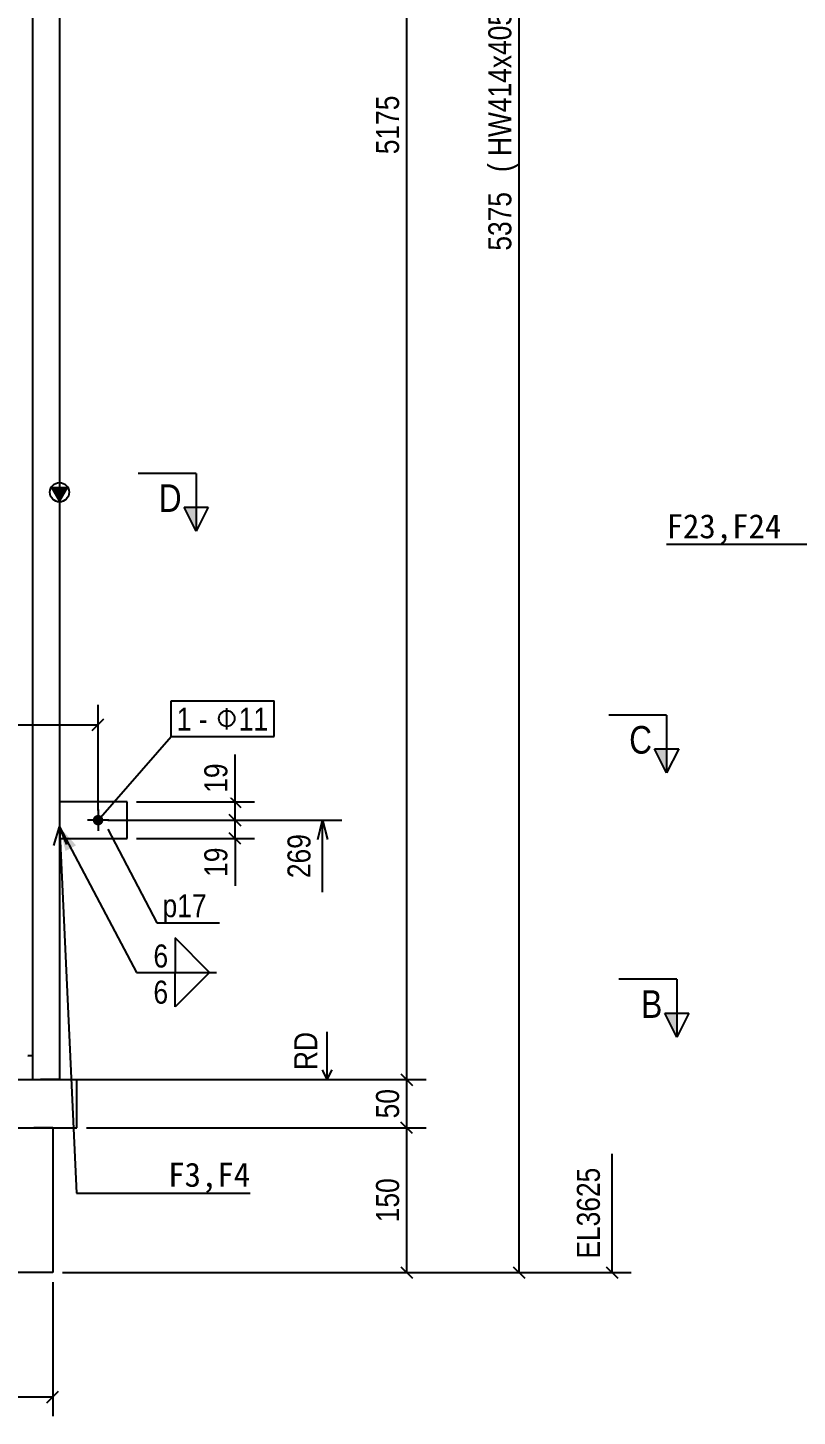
# Model space of a CAD drawing. Header units: millimetres. Extents: x -258 to 337, y -124 to 296.
# Drawn here: x 17.4 to 97.2, y -29.9 to 114.1 of the extents above; entities that cross this region are included whole.
import ezdxf

# ---------------------------------------------------------------- set-up
doc = ezdxf.new("R2010")
doc.units = ezdxf.units.MM
doc.linetypes.add('DXK_LINE_DOT2', pattern=[3.9198, 1.9599, -1.9599])
doc.layers.add('WELD_LABELS', color=5, linetype='Continuous')
doc.styles.add('Arial Narrow', font='ARIALN.TTF', dxfattribs={"height": 0.2})

# ---------------------------------------------------------------- blocks, each defined once
blk = doc.blocks.new('Part-234524341-2387 - 2344')
at = {"color": 2, "linetype": 'Continuous'}
for p, q in [((-20, 0), (-20, -15)), ((20, 0), (20, -15)), ((-20, -15), (-1.25, -15)), ((20, -15), (1.25, -15))]:
    blk.add_line(p, q, dxfattribs=at)
at = {"color": 7, "linetype": 'DXK_LINE_DOT2'}
for p, q in [((20, 0), (-20, 0)), ((-1.25, -15), (1.25, -15))]:
    blk.add_line(p, q, dxfattribs=at)
blk = doc.blocks.new('Part-234524341-2375 - 2344')
at = {"color": 2, "linetype": 'Continuous'}
for p, q in [((-8, 5.3), (-9.4, 6.7)), ((-8, 5.3), (-9.4, 6.7)), ((-8, 5.3), (-6.7, 6.6)), ((-8, 5.3), (-6.7, 6.6)), ((8, 5.3), (6.6, 6.7)), ((8, 5.3), (6.6, 6.7)), ((8, 5.3), (9.3, 6.6)), ((8, 5.3), (9.3, 6.6)), ((-22.5, 5), (22.5, 5)), ((-22.5, 5), (-22.5, 0)), ((22.5, 0), (22.5, 5)), ((-22.5, 0), (22.5, 0))]:
    blk.add_line(p, q, dxfattribs=at)
blk = doc.blocks.new('Part-234524341-2385 - 2344')
at = {"linetype": 'Continuous'}
blk.add_hatch(color=2, dxfattribs=at).paths.add_polyline_path([(20.7, 65), (19.9, 66.4), (21.5, 66.4)])
at = {"color": 2, "linetype": 'Continuous'}
for p, q in [((17.9, 132.3), (17.9, 5)), ((20.7, 132.3), (20.7, 5)), ((20.7, 65), (19.9, 66.4)), ((19.9, 66.4), (21.5, 66.4)), ((21.5, 66.4), (20.7, 65)), ((17.41, 7.45), (17.9, 7.5))]:
    blk.add_line(p, q, dxfattribs=at)
at = {"color": 7, "linetype": 'DXK_LINE_DOT2'}
for p, q in [((17.9, 7.5), (17.41, 7.45)), ((20.7, 5), (17.9, 5))]:
    blk.add_line(p, q, dxfattribs=at)
at = {"color": 2, "linetype": 'Continuous'}
blk.add_circle((20.7, 65.9), 1, dxfattribs=at)
blk = doc.blocks.new('Part-234524341-2389 - 2344')
at = {"color": 2, "linetype": 'Continuous'}
for p, q in [((27.7, 33.8), (20.7, 33.8)), ((27.7, 30), (27.7, 33.8)), ((20.7, 30), (27.7, 30))]:
    blk.add_line(p, q, dxfattribs=at)
at = {"color": 7, "linetype": 'DXK_LINE_DOT2'}
blk.add_line((20.7, 33.8), (20.7, 30), dxfattribs=at)
blk = doc.blocks.new('Bolt-234524341-2440 - 2344')
at = {"linetype": 'Continuous'}
blk.add_hatch(color=3, dxfattribs=at).paths.add_polyline_path([(25.25, 31.9, -1), (24.15, 31.9, -1)])
at = {"color": 3, "linetype": 'Continuous'}
for p, q in [((25.8, 31.9), (23.6, 31.9)), ((24.7, 33), (24.7, 30.8))]:
    blk.add_line(p, q, dxfattribs=at)
blk = doc.blocks.new('StraightDimension-234524341-3886 - 2344')
at = {"color": 7, "linetype": 'Continuous'}
for p, q in [((25.7, 31.9), (49.97, 31.9)), ((47.47, 29.9), (47.97, 31.9)), ((47.97, 31.9), (48.47, 29.9)), ((47.97, 24.45), (47.97, 31.9))]:
    blk.add_line(p, q, dxfattribs=at)
at = {"color": 0, "linetype": 'Continuous'}
blk.add_wipeout([(47.92, 10.44), (44.42, 10.44), (44.42, 5.49), (47.92, 5.49)], dxfattribs=at)
at = {"color": 7, "linetype": 'Continuous'}
for p, q in [((48.42, 9.94), (48.42, 5)), ((47.92, 6), (48.42, 5)), ((48.92, 6), (48.42, 5)), ((21.7, 5), (50.42, 5))]:
    blk.add_line(p, q, dxfattribs=at)
at = {"color": 4, "linetype": 'Continuous', "style": 'Arial Narrow'}
blk.add_text('RD', height=2.386, rotation=90.0002, dxfattribs=at).set_placement((47.42, 5.99))
at = {"color": 0}
blk.add_wipeout([(47.22, 30.96), (43.72, 30.96), (43.72, 25.39), (47.22, 25.39)], dxfattribs=at)
at = {"color": 4, "style": 'Arial Narrow'}
blk.add_text('269', height=2.386, rotation=90.0002, dxfattribs=at).set_placement((46.72, 25.89))
blk = doc.blocks.new('StraightDimension-234524341-4923 - 2344')
at = {"color": 7, "linetype": 'Continuous'}
for p, q in [((0, -1), (0, -29.9)), ((20, -16), (20, -29.9)), ((0.6, -27.3), (-0.6, -28.5)), ((19.4, -28.5), (20.6, -27.3)), ((0, -27.9), (20, -27.9))]:
    blk.add_line(p, q, dxfattribs=at)
at = {"color": 0}
blk.add_wipeout([(12.78, -27.6), (12.78, -24.1), (7.21, -24.1), (7.21, -27.6)], dxfattribs=at)
at = {"color": 4, "style": 'Arial Narrow'}
blk.add_text('200', height=2.386, dxfattribs=at).set_placement((7.71, -27.1))
blk = doc.blocks.new('StraightDimension-234524341-4947 - 2344')
at = {"color": 7, "linetype": 'Continuous'}
for p, q in [((68.34, -15), (68.34, 203)), ((21, -15), (70.34, -15)), ((67.74, -14.4), (68.94, -15.6))]:
    blk.add_line(p, q, dxfattribs=at)
at = {"color": 0}
for points in [[(67.54, 124.66), (65.04, 124.66), (65.04, 100.76), (67.54, 100.76)], [(67.54, 100.01), (65.04, 100.01), (65.04, 99.1), (67.54, 99.1)]]:
    blk.add_wipeout(points, dxfattribs=at)
for points in [[(67.54, 124.66), (65.04, 124.66), (65.04, 100.76), (67.54, 100.76)], [(67.54, 100.01), (65.04, 100.01), (65.04, 99.1), (67.54, 99.1)], [(68.04, 97.55), (64.54, 97.55), (64.54, 90.45), (68.04, 90.45)]]:
    blk.add_wipeout(points, dxfattribs=at)
at = {"color": 4, "style": 'Arial Narrow'}
for s, height, p in [('HW414x405x18x28', 2.3861, (67.54, 100.76)), ('(', 2.39, (67.54, 99.1)), ('5375', 2.386, (67.54, 90.95))]:
    blk.add_text(s, height=height, rotation=90.0002, dxfattribs=at).set_placement(p)
blk = doc.blocks.new('StraightDimension-234524341-4960 - 2344')
at = {"color": 7, "linetype": 'Continuous'}
for p, q in [((77.97, -2.68), (77.97, -15)), ((21, -15), (79.97, -15)), ((77.37, -14.4), (78.57, -15.6))]:
    blk.add_line(p, q, dxfattribs=at)
at = {"color": 0}
blk.add_wipeout([(77.22, -3.62), (73.72, -3.62), (73.72, -14.06), (77.22, -14.06)], dxfattribs=at)
at = {"color": 4, "style": 'Arial Narrow'}
blk.add_text('EL3625', height=2.386, rotation=90.0002, dxfattribs=at).set_placement((76.72, -13.56))
blk = doc.blocks.new('StraightDimension-234524341-5069 - 2344')
at = {"color": 7, "linetype": 'Continuous'}
for p, q in [((28.7, 33.8), (40.9, 33.8)), ((38.3, 34.4), (39.5, 33.2)), ((38.9, 31.9), (38.9, 33.8)), ((25.7, 31.9), (40.9, 31.9)), ((39.5, 31.3), (38.3, 32.5))]:
    blk.add_line(p, q, dxfattribs=at)
at = {"color": 0}
blk.add_wipeout([(38.6, 38.28), (35.1, 38.28), (35.1, 34.24), (38.6, 34.24)], dxfattribs=at)
at = {"color": 7, "linetype": 'Continuous'}
blk.add_line((38.9, 33.8), (38.9, 38.72), dxfattribs=at)
blk.add_line((38.9, 33.8), (38.9, 38.72), dxfattribs=at)
at = {"color": 4, "style": 'Arial Narrow'}
blk.add_text('19', height=2.386, rotation=90.0002, dxfattribs=at).set_placement((38.1, 34.74))
blk = doc.blocks.new('StraightDimension-234524341-5070 - 2344')
at = {"color": 7, "linetype": 'Continuous'}
for p, q in [((25.7, 31.9), (40.9, 31.9)), ((38.3, 32.5), (39.5, 31.3)), ((38.9, 30), (38.9, 31.9)), ((39.5, 29.4), (38.3, 30.6)), ((28.7, 30), (40.9, 30))]:
    blk.add_line(p, q, dxfattribs=at)
at = {"color": 0}
blk.add_wipeout([(38.6, 29.56), (35.1, 29.56), (35.1, 25.52), (38.6, 25.52)], dxfattribs=at)
at = {"color": 7, "linetype": 'Continuous'}
blk.add_line((38.9, 30), (38.9, 25.08), dxfattribs=at)
blk.add_line((38.9, 30), (38.9, 25.08), dxfattribs=at)
at = {"color": 4, "style": 'Arial Narrow'}
blk.add_text('19', height=2.386, rotation=90.0002, dxfattribs=at).set_placement((38.1, 26.02))
blk = doc.blocks.new('StraightDimension-234524341-5104 - 2344')
at = {"color": 7, "linetype": 'Continuous'}
for p, q in [((0, 35.2), (0, 43.85)), ((24.7, 32.9), (24.7, 43.85)), ((0.6, 42.4), (-0.6, 41.2)), ((0, 41.8), (24.7, 41.8)), ((24.1, 41.2), (25.3, 42.4))]:
    blk.add_line(p, q, dxfattribs=at)
at = {"color": 0}
blk.add_wipeout([(15.13, 42.1), (15.13, 45.6), (9.56, 45.6), (9.56, 42.1)], dxfattribs=at)
at = {"color": 4, "style": 'Arial Narrow'}
blk.add_text('247', height=2.386, dxfattribs=at).set_placement((10.06, 42.6))
blk = doc.blocks.new('StraightDimension-234524341-7862 - 2344')
at = {"color": 7, "linetype": 'Continuous'}
for p, q in [((56.7, 5), (56.7, 203)), ((21.7, 5), (58.7, 5)), ((56.1, 5.6), (57.3, 4.4))]:
    blk.add_line(p, q, dxfattribs=at)
at = {"color": 0}
blk.add_wipeout([(56.4, 107.55), (52.9, 107.55), (52.9, 100.45), (56.4, 100.45)], dxfattribs=at)
at = {"color": 4, "style": 'Arial Narrow'}
blk.add_text('5175', height=2.386, rotation=90.0002, dxfattribs=at).set_placement((55.9, 100.95))
blk = doc.blocks.new('StraightDimension-234524341-7863 - 2344')
at = {"color": 7, "linetype": 'Continuous'}
for p, q in [((21.7, 5), (58.7, 5)), ((56.1, 5.6), (57.3, 4.4)), ((56.7, 0), (56.7, 5)), ((23.5, 0), (58.7, 0)), ((57.3, -0.6), (56.1, 0.6))]:
    blk.add_line(p, q, dxfattribs=at)
at = {"color": 0}
blk.add_wipeout([(56.4, 4.52), (52.9, 4.52), (52.9, 0.48), (56.4, 0.48)], dxfattribs=at)
at = {"color": 4, "style": 'Arial Narrow'}
blk.add_text('50', height=2.386, rotation=90.0002, dxfattribs=at).set_placement((55.9, 0.98))
blk = doc.blocks.new('StraightDimension-234524341-7864 - 2344')
at = {"color": 7, "linetype": 'Continuous'}
for p, q in [((23.5, 0), (58.7, 0)), ((57.3, -0.6), (56.1, 0.6)), ((56.7, -15), (56.7, 0)), ((21, -15), (58.7, -15)), ((56.1, -14.4), (57.3, -15.6))]:
    blk.add_line(p, q, dxfattribs=at)
at = {"color": 0}
blk.add_wipeout([(56.4, -4.71), (52.9, -4.71), (52.9, -10.29), (56.4, -10.29)], dxfattribs=at)
at = {"color": 4, "style": 'Arial Narrow'}
blk.add_text('150', height=2.386, rotation=90.0002, dxfattribs=at).set_placement((55.9, -9.79))
blk = doc.blocks.new('Mark-234524341-3949 - 2344')
at = {"color": 0}
for points in [[(34.38, 41.19), (34.38, 43.69), (32.86, 43.69), (32.86, 41.19)], [(36.04, 41.19), (36.04, 43.69), (35.13, 43.69), (35.13, 41.19)], [(39.29, 41.19), (39.29, 43.69), (36.79, 43.69), (36.79, 41.19)]]:
    blk.add_wipeout(points, dxfattribs=at)
at = {"color": 3, "linetype": 'Continuous'}
blk.add_line((38.04, 41.31), (38.04, 43.5), dxfattribs=at)
at = {"color": 0}
for points in [[(34.38, 41.19), (34.38, 43.69), (32.86, 43.69), (32.86, 41.19)], [(36.04, 41.19), (36.04, 43.69), (35.13, 43.69), (35.13, 41.19)], [(42.34, 41.19), (42.34, 43.69), (39.29, 43.69), (39.29, 41.19)]]:
    blk.add_wipeout(points, dxfattribs=at)
at = {"color": 7, "linetype": 'Continuous'}
for p, q in [((32.26, 40.59), (32.26, 44.29)), ((24.7, 31.9), (32.26, 40.59))]:
    blk.add_line(p, q, dxfattribs=at)
at = {"color": 3, "style": 'Arial Narrow'}
for s, p in [('1', (32.86, 41.19)), ('-', (35.13, 41.19))]:
    blk.add_text(s, height=2.39, dxfattribs=at).set_placement(p)
at = {"color": 0}
blk.add_wipeout([(42.34, 41.19), (42.34, 43.69), (39.29, 43.69), (39.29, 41.19)], dxfattribs=at)
at = {"color": 7, "linetype": 'Continuous'}
for p, q in [((32.26, 44.29), (42.94, 44.29)), ((42.94, 40.59), (42.94, 44.29)), ((32.26, 40.59), (42.94, 40.59))]:
    blk.add_line(p, q, dxfattribs=at)
at = {"color": 3, "linetype": 'Continuous'}
blk.add_circle((38.04, 42.44), 0.812, dxfattribs=at)
at = {"color": 3, "style": 'Arial Narrow'}
blk.add_text('11', height=2.386, dxfattribs=at).set_placement((39.29, 41.19))
blk = doc.blocks.new('SectionMark-234524341-3742 - 2344')
at = {"color": 6, "linetype": 'Continuous'}
for p, q in [((-87.86, 42.8), (-81.86, 42.8)), ((-87.86, 42.8), (-87.86, 36.8)), ((83.64, 42.8), (77.64, 42.8)), ((83.64, 42.8), (83.64, 36.8)), ((-87.86, 36.8), (-89.11, 39.3)), ((84.89, 39.3), (83.64, 36.8))]:
    blk.add_line(p, q, dxfattribs=at)
at = {"color": 0, "linetype": 'Continuous'}
for points in [[(-83.99, 38.8), (-83.99, 41.8), (-86.36, 41.8), (-86.36, 38.8)], [(82.14, 38.8), (82.14, 41.8), (79.76, 41.8), (79.76, 38.8)]]:
    blk.add_wipeout(points, dxfattribs=at)
at = {"linetype": 'Continuous'}
for points in [[(-87.86, 39.3), (-86.61, 39.3), (-87.86, 36.8)], [(82.39, 39.3), (83.64, 39.3), (83.64, 36.8)]]:
    blk.add_hatch(color=6, dxfattribs=at).paths.add_polyline_path(points)
at = {"color": 6, "linetype": 'Continuous'}
for p, q in [((-86.61, 39.3), (-89.11, 39.3)), ((-87.86, 36.8), (-86.61, 39.3)), ((82.39, 39.3), (84.89, 39.3)), ((83.64, 36.8), (82.39, 39.3))]:
    blk.add_line(p, q, dxfattribs=at)
at = {"color": 6, "linetype": 'Continuous', "style": 'Arial Narrow'}
for p in [(-86.36, 38.8), (79.76, 38.8)]:
    blk.add_text('C', height=2.86, dxfattribs=at).set_placement(p)
blk = doc.blocks.new('Mark-234524341-2528 - 2344')
at = {"color": 0}
blk.add_wipeout([(35.95, 21.84), (35.95, 24.34), (31.38, 24.34), (31.38, 21.84)], dxfattribs=at)
blk.add_wipeout([(35.95, 21.84), (35.95, 24.34), (31.38, 24.34), (31.38, 21.84)], dxfattribs=at)
at = {"color": 7, "linetype": 'Continuous'}
for p, q in [((25.7, 30.98), (30.78, 21.24)), ((30.78, 21.24), (37.3, 21.24))]:
    blk.add_line(p, q, dxfattribs=at)
at = {"color": 3, "style": 'Arial Narrow'}
blk.add_text('p17', height=2.386, dxfattribs=at).set_placement((31.38, 21.84))
blk = doc.blocks.new('SectionMark-234524341-3843 - 2344')
at = {"color": 6, "linetype": 'Continuous'}
for p, q in [((-88.05, 67.86), (-82.05, 67.86)), ((-88.05, 67.86), (-88.05, 61.86)), ((34.86, 67.86), (28.86, 67.86)), ((34.86, 67.86), (34.86, 61.86)), ((-88.05, 61.86), (-89.3, 64.36)), ((36.11, 64.36), (34.86, 61.86))]:
    blk.add_line(p, q, dxfattribs=at)
at = {"color": 0, "linetype": 'Continuous'}
for points in [[(-84.18, 63.86), (-84.18, 66.86), (-86.55, 66.86), (-86.55, 63.86)], [(33.36, 63.86), (33.36, 66.86), (30.99, 66.86), (30.99, 63.86)]]:
    blk.add_wipeout(points, dxfattribs=at)
at = {"linetype": 'Continuous'}
for points in [[(-88.05, 64.36), (-86.8, 64.36), (-88.05, 61.86)], [(33.61, 64.36), (34.86, 64.36), (34.86, 61.86)]]:
    blk.add_hatch(color=6, dxfattribs=at).paths.add_polyline_path(points)
at = {"color": 6, "linetype": 'Continuous'}
for p, q in [((-86.8, 64.36), (-89.3, 64.36)), ((-88.05, 61.86), (-86.8, 64.36)), ((33.61, 64.36), (36.11, 64.36)), ((34.86, 61.86), (33.61, 64.36))]:
    blk.add_line(p, q, dxfattribs=at)
at = {"color": 6, "linetype": 'Continuous', "style": 'Arial Narrow'}
for p in [(-86.55, 63.86), (30.99, 63.86)]:
    blk.add_text('D', height=2.86, dxfattribs=at).set_placement(p)
blk = doc.blocks.new('WeldMark-234524341-7691 - 2344')
at = {"linetype": 'Continuous'}
blk.add_hatch(color=3, dxfattribs=at).paths.add_polyline_path([(21.32, 28.7), (20.7, 31.2), (22.42, 29.29)])
at = {"color": 3, "linetype": 'Continuous'}
blk.add_line((20.7, 31.2), (28.69, 16.12), dxfattribs=at)
at = {"color": 0}
blk.add_wipeout([(32.17, 16.42), (32.17, 19.32), (30.24, 19.32), (30.24, 16.42)], dxfattribs=at)
at = {"color": 3, "linetype": 'Continuous'}
for p, q in [((36.25, 16.12), (32.68, 19.7)), ((32.68, 19.7), (32.68, 16.12)), ((32.68, 16.12), (36.25, 16.12))]:
    blk.add_line(p, q, dxfattribs=at)
at = {"color": 3, "style": 'Arial Narrow'}
blk.add_text('6', height=2.39, dxfattribs=at).set_placement((30.44, 16.62))
at = {"color": 0, "linetype": 'Continuous'}
blk.add_wipeout([(32.17, 12.67), (32.17, 15.57), (30.24, 15.57), (30.24, 12.67)], dxfattribs=at)
at = {"color": 3, "linetype": 'Continuous'}
for p, q in [((28.69, 16.12), (36.97, 16.12)), ((32.68, 16.12), (36.25, 16.12)), ((36.25, 16.12), (32.68, 12.55)), ((32.68, 12.55), (32.68, 16.12))]:
    blk.add_line(p, q, dxfattribs=at)
at = {"color": 3, "linetype": 'Continuous', "style": 'Arial Narrow'}
blk.add_text('6', height=2.39, dxfattribs=at).set_placement((30.44, 12.87))
blk = doc.blocks.new('SectionMark-234524341-3546 - 2344')
at = {"color": 6, "linetype": 'Continuous'}
for p, q in [((-88.07, 15.4), (-82.07, 15.4)), ((-88.07, 15.4), (-88.07, 9.4)), ((84.69, 15.4), (78.69, 15.4)), ((84.69, 15.4), (84.69, 9.4)), ((-88.07, 9.4), (-89.32, 11.9)), ((85.94, 11.9), (84.69, 9.4))]:
    blk.add_line(p, q, dxfattribs=at)
at = {"color": 0, "linetype": 'Continuous'}
for points in [[(-84.37, 11.4), (-84.37, 14.4), (-86.57, 14.4), (-86.57, 11.4)], [(83.19, 11.4), (83.19, 14.4), (81, 14.4), (81, 11.4)]]:
    blk.add_wipeout(points, dxfattribs=at)
at = {"linetype": 'Continuous'}
for points in [[(-88.07, 11.9), (-86.82, 11.9), (-88.07, 9.4)], [(83.44, 11.9), (84.69, 11.9), (84.69, 9.4)]]:
    blk.add_hatch(color=6, dxfattribs=at).paths.add_polyline_path(points)
at = {"color": 6, "linetype": 'Continuous'}
for p, q in [((-86.82, 11.9), (-89.32, 11.9)), ((-88.07, 9.4), (-86.82, 11.9)), ((83.44, 11.9), (85.94, 11.9)), ((84.69, 9.4), (83.44, 11.9))]:
    blk.add_line(p, q, dxfattribs=at)
at = {"color": 6, "linetype": 'Continuous', "style": 'Arial Narrow'}
for p in [(-86.57, 11.4), (81, 11.4)]:
    blk.add_text('B', height=2.86, dxfattribs=at).set_placement(p)

msp = doc.modelspace()

# ---------------------------------------------------------------- linework, layer by layer
at = {"layer": 'WELD_LABELS', "color": 5}
msp.add_line((101.63, 60.48), (83.63, 60.48), dxfattribs=at)

# ---------------------------------------------------------------- block references
for name in ['Part-234524341-2385 - 2344', 'Part-234524341-2389 - 2344', 'Bolt-234524341-2440 - 2344', 'Part-234524341-2375 - 2344', 'Part-234524341-2387 - 2344']:
    msp.add_blockref(name, (0, 0))

# ---------------------------------------------------------------- texts
at = {"layer": 'WELD_LABELS', "color": 5, "insert": (83.63, 60.48), "char_height": 2.5, "attachment_point": 7}
msp.add_mtext('F23,F24', dxfattribs=at)

# ---------------------------------------------------------------- next in the draw order: block references
for name in ['StraightDimension-234524341-3886 - 2344', 'StraightDimension-234524341-4923 - 2344']:
    msp.add_blockref(name, (0, 0))

# ---------------------------------------------------------------- next in the draw order: block references
msp.add_blockref('StraightDimension-234524341-4947 - 2344', (0, 0))

# ---------------------------------------------------------------- next in the draw order: block references
for name in ['StraightDimension-234524341-5069 - 2344', 'StraightDimension-234524341-4960 - 2344']:
    msp.add_blockref(name, (0, 0))

# ---------------------------------------------------------------- next in the draw order: block references
msp.add_blockref('StraightDimension-234524341-5070 - 2344', (0, 0))

# ---------------------------------------------------------------- next in the draw order: block references
msp.add_blockref('StraightDimension-234524341-5104 - 2344', (0, 0))

# ---------------------------------------------------------------- next in the draw order: block references
msp.add_blockref('StraightDimension-234524341-7862 - 2344', (0, 0))

# ---------------------------------------------------------------- next in the draw order: block references
for name in ['SectionMark-234524341-3843 - 2344', 'Mark-234524341-3949 - 2344', 'Mark-234524341-2528 - 2344', 'StraightDimension-234524341-7863 - 2344']:
    msp.add_blockref(name, (0, 0))

# ---------------------------------------------------------------- next in the draw order: block references
for name in ['SectionMark-234524341-3742 - 2344', 'WeldMark-234524341-7691 - 2344', 'StraightDimension-234524341-7864 - 2344']:
    msp.add_blockref(name, (0, 0))

# ---------------------------------------------------------------- next in the draw order: linework, layer by layer
at = {"layer": 'WELD_LABELS', "color": 5}
for p, q in [((20.1, 29.29), (20.7, 31.2)), ((21.47, 29.36), (20.7, 31.2)), ((22.47, -6.76), (40.47, -6.76))]:
    msp.add_line(p, q, dxfattribs=at)

# ---------------------------------------------------------------- next in the draw order: block references
msp.add_blockref('SectionMark-234524341-3546 - 2344', (0, 0))

# ---------------------------------------------------------------- next in the draw order: texts
at = {"layer": 'WELD_LABELS', "color": 5, "insert": (40.47, -6.76), "char_height": 2.5, "attachment_point": 9}
msp.add_mtext('F3,F4', dxfattribs=at)

# ---------------------------------------------------------------- next in the draw order: linework, layer by layer
at = {"layer": 'WELD_LABELS', "color": 5}
msp.add_line((20.7, 31.2), (22.47, -6.76), dxfattribs=at)

doc.saveas('drawing.dxf')
